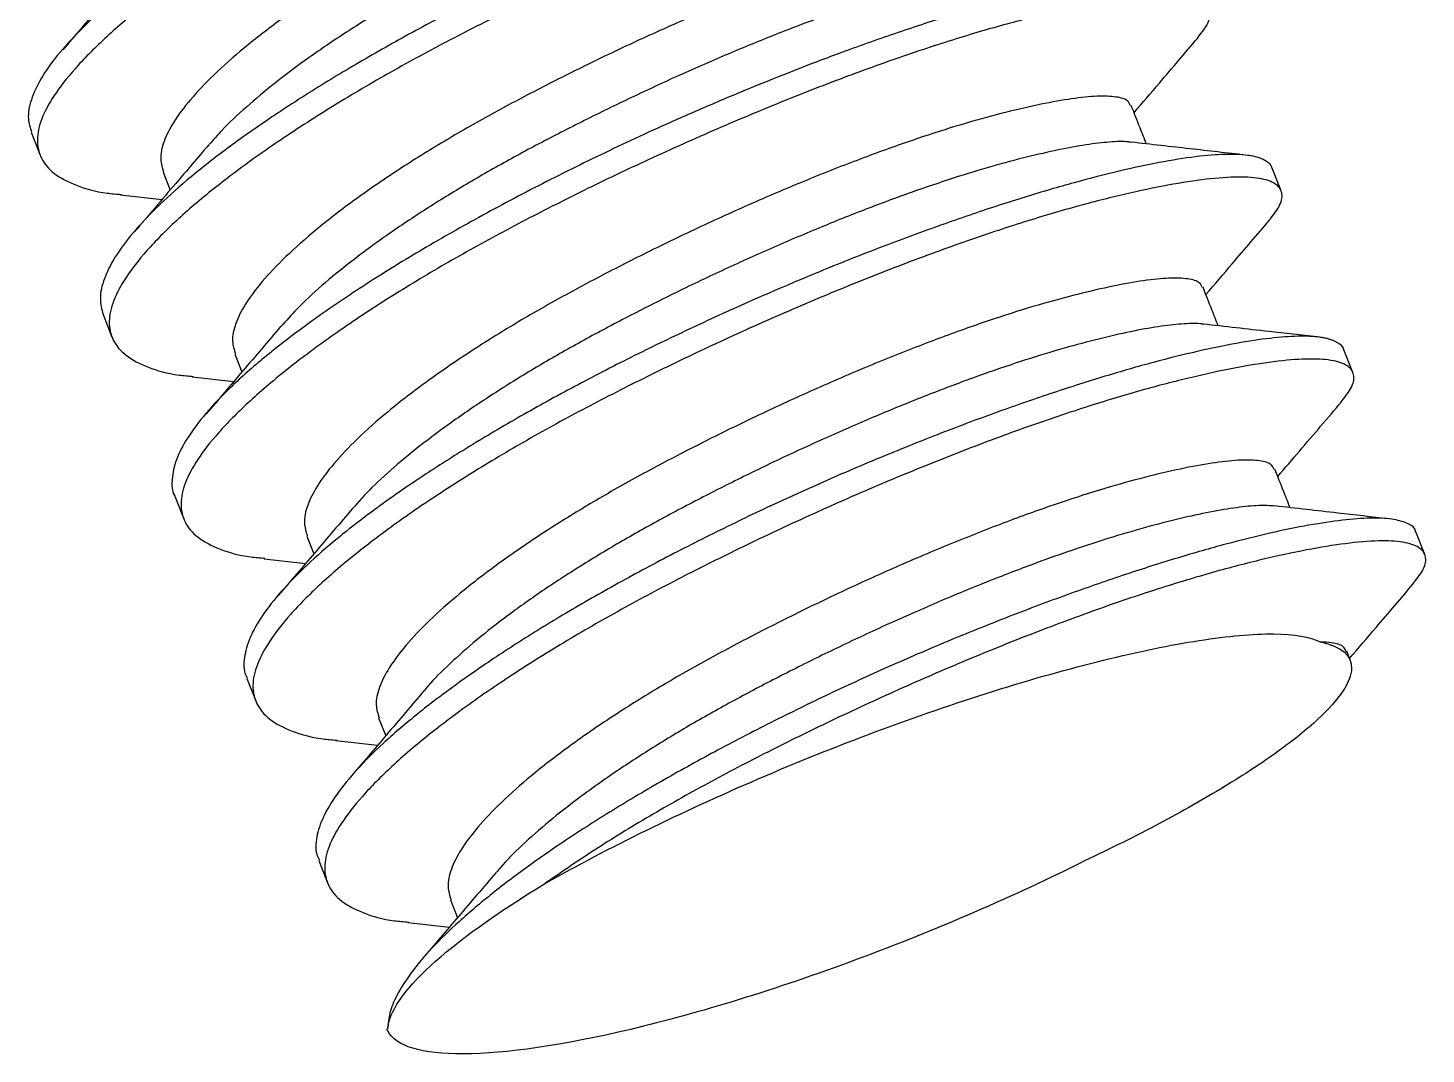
# Model space of a CAD drawing. Header units: millimetres. Extents: x 1580 to 3807, y -141 to 840.
# Drawn here: x 1908.311 to 1913.212, y 113.223 to 116.82 of the extents above; entities that cross this region are included whole.
import ezdxf

# ---------------------------------------------------------------- set-up
doc = ezdxf.new("R2010")
doc.units = ezdxf.units.MM

msp = doc.modelspace()

# ---------------------------------------------------------------- linework, layer by layer
at = {"color": 7, "linetype": 'Continuous', "lineweight": 25}
for p, q in [((1908.3217, 116.4543), (1908.3535, 116.3738)), ((1908.7845, 116.3139), (1908.8092, 116.2515)), ((1912.7034, 116.2492), (1912.672, 116.3286)), ((1908.6351, 116.2343), (1908.7806, 116.218)), ((1908.574, 115.8155), (1908.6053, 115.7362)), ((1909.0363, 115.6763), (1909.061, 115.6139)), ((1912.9552, 115.6116), (1912.9238, 115.6911)), ((1908.8866, 115.5968), (1909.0324, 115.5804)), ((1908.8256, 115.1784), (1908.8571, 115.0986)), ((1909.2882, 115.0387), (1909.3128, 114.9763)), ((1913.207, 114.974), (1913.1756, 115.0537)), ((1909.1382, 114.9592), (1909.2842, 114.9428)), ((1912.946, 114.6035), (1912.9334, 114.6354)), ((1909.0781, 114.5393), (1909.109, 114.461)), ((1909.54, 114.4011), (1909.5647, 114.3387)), ((1909.3899, 114.3216), (1909.536, 114.3052)), ((1909.3299, 113.9015), (1909.3608, 113.8234)), ((1909.7918, 113.7635), (1909.8165, 113.7011)), ((1909.6421, 113.684), (1909.7878, 113.6676))]:
    msp.add_line(p, q, dxfattribs=at)
for points, knots in [([(1911.9149, 118.2392), (1911.9113, 118.247), (1911.9029, 118.2651), (1911.8614, 118.282), (1911.7958, 118.2913), (1911.707, 118.2895), (1911.5973, 118.2767), (1911.4678, 118.253), (1911.3205, 118.2185), (1911.1573, 118.1737), (1910.9803, 118.1192), (1910.7918, 118.0554), (1910.5943, 117.9831), (1910.3904, 117.9031), (1910.1829, 117.8162), (1909.9745, 117.7234), (1909.768, 117.6257), (1909.566, 117.5243), (1909.3714, 117.4204), (1909.1866, 117.3151), (1909.0142, 117.2097), (1908.8563, 117.1053), (1908.7153, 117.0033), (1908.593, 116.9049), (1908.491, 116.811), (1908.4107, 116.7227), (1908.3528, 116.6408), (1908.319, 116.5666), (1908.3074, 116.5037), (1908.3185, 116.4701), (1908.3235, 116.455)], [0, 0, 0, 0, 0.027527, 0.063855, 0.100184, 0.136514, 0.172846, 0.20918, 0.245509, 0.281793, 0.318076, 0.354359, 0.39064, 0.426921, 0.463202, 0.499481, 0.53576, 0.572039, 0.608316, 0.644593, 0.68087, 0.717145, 0.753421, 0.789611, 0.825779, 0.861948, 0.898117, 0.934287, 0.970457, 1, 1, 1, 1]), ([(1911.9061, 118.0586), (1911.9188, 118.0746), (1911.9469, 118.11), (1911.9555, 118.152), (1911.9364, 118.1856), (1911.8847, 118.2057), (1911.802, 118.212), (1911.6911, 118.2042), (1911.5564, 118.1835), (1911.402, 118.151), (1911.2286, 118.1071), (1911.0355, 118.0496), (1910.8227, 117.9784), (1910.5944, 117.894), (1910.3574, 117.799), (1910.1179, 117.6957), (1909.8834, 117.5877), (1909.6587, 117.4777), (1909.4443, 117.3664), (1909.2396, 117.2514), (1909.045, 117.1325), (1908.8658, 117.0122), (1908.7074, 116.8937), (1908.5752, 116.7807), (1908.4718, 116.676), (1908.3988, 116.5822), (1908.3545, 116.4995), (1908.339, 116.4258), (1908.3532, 116.3612), (1908.3983, 116.3071), (1908.4769, 116.2664), (1908.558, 116.2424), (1908.6214, 116.2374), (1908.6384, 116.236)], [0, 0, 0, 0, 0.027035, 0.060038, 0.093678, 0.127679, 0.161748, 0.195587, 0.228323, 0.260316, 0.291824, 0.32411, 0.357658, 0.391616, 0.425695, 0.459595, 0.493029, 0.525157, 0.556635, 0.588794, 0.62165, 0.655557, 0.689636, 0.723589, 0.757125, 0.789974, 0.82147, 0.853496, 0.886257, 0.919503, 0.953574, 0.98757, 1, 1, 1, 1]), ([(1911.6716, 117.8222), (1911.6692, 117.8283), (1911.6632, 117.8432), (1911.6241, 117.8544), (1911.5589, 117.8571), (1911.4698, 117.8482), (1911.3616, 117.8289), (1911.2374, 117.8003), (1911.0977, 117.7626), (1910.9421, 117.7136), (1910.7706, 117.6533), (1910.5866, 117.5823), (1910.3956, 117.5026), (1910.2025, 117.4163), (1910.0134, 117.3263), (1909.8322, 117.2348), (1909.6592, 117.1424), (1909.4942, 117.0468), (1909.3375, 116.948), (1909.1932, 116.8479), (1909.0659, 116.7492), (1908.9598, 116.655), (1908.877, 116.5676), (1908.8186, 116.4891), (1908.7841, 116.4201), (1908.7713, 116.3611), (1908.7816, 116.3292), (1908.7863, 116.3146)], [0, 0, 0, 0, 0.028497, 0.070482, 0.112551, 0.154335, 0.194755, 0.234256, 0.273154, 0.313018, 0.354441, 0.396373, 0.438454, 0.480314, 0.521597, 0.561263, 0.600126, 0.639831, 0.6804, 0.722269, 0.76435, 0.806275, 0.847684, 0.888241, 0.927126, 0.966667, 1, 1, 1, 1]), ([(1911.6723, 117.6934), (1911.6642, 117.6945), (1911.6402, 117.6979), (1911.5796, 117.694), (1911.4935, 117.6824), (1911.3917, 117.6622), (1911.2773, 117.6349), (1911.1506, 117.6), (1911.0116, 117.5562), (1910.8607, 117.5036), (1910.7002, 117.4428), (1910.5333, 117.3749), (1910.3632, 117.3011), (1910.1935, 117.2231), (1910.0274, 117.1425), (1909.8673, 117.0607), (1909.7131, 116.9777), (1909.5652, 116.892), (1909.4243, 116.8039), (1909.2936, 116.7151), (1909.1757, 116.6271), (1909.0741, 116.5422), (1908.9964, 116.4694), (1908.9607, 116.4276), (1908.9464, 116.4107)], [0, 0, 0, 0, 0.024332, 0.072398, 0.12, 0.166833, 0.212622, 0.258041, 0.304551, 0.351926, 0.399871, 0.448067, 0.496184, 0.543898, 0.5909, 0.636907, 0.682217, 0.728532, 0.775765, 0.823626, 0.871799, 0.919957, 0.967772, 1, 1, 1, 1]), ([(1912.166, 117.6015), (1912.1637, 117.6081), (1912.1575, 117.6254), (1912.12, 117.6426), (1912.0559, 117.6534), (1911.966, 117.6524), (1911.8545, 117.6401), (1911.7254, 117.6172), (1911.5818, 117.5844), (1911.4433, 117.5473), (1911.316, 117.5096), (1911.2003, 117.473), (1911.0566, 117.4247), (1910.8821, 117.362), (1910.679, 117.2834), (1910.4718, 117.1977), (1910.2632, 117.1059), (1910.056, 117.0089), (1909.8529, 116.908), (1909.6567, 116.8042), (1909.4699, 116.6987), (1909.2951, 116.5928), (1909.1345, 116.4877), (1908.9904, 116.3847), (1908.8646, 116.2848), (1908.7588, 116.1893), (1908.6745, 116.0992), (1908.6127, 116.0155), (1908.5749, 115.9395), (1908.5595, 115.8716), (1908.5694, 115.8341), (1908.5743, 115.8157)], [0, 0, 0, 0, 0.022525, 0.058844, 0.096167, 0.134243, 0.171476, 0.207865, 0.243411, 0.278114, 0.300786, 0.323416, 0.347626, 0.383929, 0.420232, 0.456535, 0.492838, 0.529141, 0.565444, 0.601748, 0.638051, 0.674354, 0.710657, 0.74696, 0.783263, 0.819566, 0.855869, 0.892172, 0.928475, 0.964778, 1, 1, 1, 1]), ([(1912.1582, 117.4214), (1912.1708, 117.4373), (1912.1988, 117.4726), (1912.2073, 117.5144), (1912.1882, 117.548), (1912.1365, 117.5681), (1912.0538, 117.5744), (1911.9429, 117.5666), (1911.8082, 117.5459), (1911.6538, 117.5134), (1911.4804, 117.4695), (1911.2873, 117.412), (1911.0745, 117.3408), (1910.8462, 117.2564), (1910.6093, 117.1614), (1910.3698, 117.0581), (1910.1352, 116.9501), (1909.9105, 116.8401), (1909.6961, 116.7288), (1909.4914, 116.6138), (1909.2968, 116.4949), (1909.1176, 116.3746), (1908.9592, 116.2561), (1908.827, 116.1431), (1908.7236, 116.0384), (1908.6506, 115.9446), (1908.6064, 115.8619), (1908.5908, 115.7882), (1908.6051, 115.7236), (1908.6501, 115.6695), (1908.7287, 115.6288), (1908.8098, 115.6049), (1908.8731, 115.5998), (1908.89, 115.5984)], [0, 0, 0, 0, 0.0267769, 0.059791, 0.093442, 0.1274544, 0.1615347, 0.1953853, 0.2281325, 0.2601365, 0.2916548, 0.3239524, 0.3575109, 0.391481, 0.4255709, 0.4594829, 0.4929284, 0.5250667, 0.5565555, 0.5887258, 0.6215926, 0.6555112, 0.6896017, 0.7235662, 0.7571133, 0.7899731, 0.8214798, 0.8535171, 0.8862886, 0.9195468, 0.9536287, 0.9876366, 1, 1, 1, 1]), ([(1911.9234, 117.1846), (1911.921, 117.1907), (1911.915, 117.2056), (1911.8759, 117.2168), (1911.8107, 117.2195), (1911.7216, 117.2106), (1911.6134, 117.1913), (1911.4892, 117.1627), (1911.3495, 117.125), (1911.1939, 117.076), (1911.0225, 117.0157), (1910.8385, 116.9447), (1910.6474, 116.865), (1910.4543, 116.7787), (1910.2652, 116.6887), (1910.084, 116.5972), (1909.911, 116.5048), (1909.7461, 116.4093), (1909.5893, 116.3104), (1909.445, 116.2103), (1909.3177, 116.1116), (1909.2116, 116.0174), (1909.1288, 115.93), (1909.0704, 115.8515), (1909.036, 115.7825), (1909.0231, 115.7235), (1909.0334, 115.6916), (1909.0381, 115.677)], [0, 0, 0, 0, 0.028497, 0.070482, 0.112551, 0.154335, 0.194755, 0.234256, 0.273154, 0.313018, 0.354441, 0.396373, 0.438454, 0.480314, 0.521597, 0.561263, 0.600125, 0.639831, 0.6804, 0.722268, 0.76435, 0.806275, 0.847684, 0.888241, 0.927126, 0.966667, 1, 1, 1, 1]), ([(1908.6927, 117.0478), (1908.6487, 116.9962), (1908.5627, 116.8953), (1908.4756, 116.7932), (1908.4329, 116.7433)], [0, 0, 0, 0, 0.5108705, 1, 1, 1, 1]), ([(1911.9246, 117.0558), (1911.9189, 117.0568), (1911.898, 117.0603), (1911.8419, 117.0573), (1911.7583, 117.0469), (1911.6583, 117.0279), (1911.5457, 117.0015), (1911.4205, 116.9677), (1911.2833, 116.9251), (1911.1339, 116.8737), (1910.9746, 116.814), (1910.8083, 116.747), (1910.6385, 116.674), (1910.4685, 116.5964), (1910.3017, 116.5161), (1910.1408, 116.4344), (1909.9858, 116.3517), (1909.837, 116.2664), (1909.695, 116.1785), (1909.5627, 116.0897), (1909.4429, 116.0015), (1909.3389, 115.916), (1909.2554, 115.839), (1909.2154, 115.7933), (1909.1975, 115.7728)], [0, 0, 0, 0, 0.01803, 0.066114, 0.113778, 0.160715, 0.206644, 0.251956, 0.298306, 0.345559, 0.393424, 0.441584, 0.489712, 0.53748, 0.584577, 0.630717, 0.675984, 0.722132, 0.769236, 0.817008, 0.865137, 0.913297, 0.961158, 1, 1, 1, 1]), ([(1912.4174, 116.9644), (1912.416, 116.9697), (1912.4118, 116.986), (1912.3787, 117.0027), (1912.3202, 117.0146), (1912.2377, 117.0154), (1912.134, 117.0057), (1912.0101, 116.9853), (1911.8679, 116.9543), (1911.709, 116.9129), (1911.5357, 116.8617), (1911.3503, 116.8009), (1911.1942, 116.7453), (1911.0624, 116.6958), (1910.9477, 116.6512), (1910.8099, 116.5953), (1910.6618, 116.5324), (1910.4825, 116.4528), (1910.274, 116.3548), (1910.0422, 116.2379), (1909.8235, 116.1194), (1909.6211, 116.0012), (1909.4377, 115.8849), (1909.2757, 115.7722), (1909.1366, 115.6644), (1909.0218, 115.5629), (1908.9319, 115.4687), (1908.8673, 115.3827), (1908.8271, 115.3052), (1908.8141, 115.2382), (1908.8146, 115.1962), (1908.8257, 115.1792), (1908.8261, 115.1786)], [0, 0, 0, 0, 0.0175763, 0.0538804, 0.0901671, 0.1264106, 0.162654, 0.1988974, 0.2351407, 0.2713839, 0.3076271, 0.3438702, 0.3801132, 0.3946169, 0.4155326, 0.4415781, 0.4674207, 0.4930604, 0.5353224, 0.5770214, 0.6181575, 0.6587307, 0.6987408, 0.7381878, 0.7770718, 0.8153927, 0.8531504, 0.8903449, 0.9269763, 0.9630444, 0.9985492, 1, 1, 1, 1]), ([(1912.4095, 116.783), (1912.4222, 116.7991), (1912.4505, 116.8347), (1912.4591, 116.8768), (1912.4401, 116.9104), (1912.3883, 116.9305), (1912.3056, 116.9368), (1912.1947, 116.929), (1912.06, 116.9083), (1911.9057, 116.8758), (1911.7322, 116.8319), (1911.5391, 116.7745), (1911.3264, 116.7032), (1911.0981, 116.6188), (1910.8611, 116.5238), (1910.6216, 116.4205), (1910.387, 116.3126), (1910.1624, 116.2025), (1909.9479, 116.0912), (1909.7433, 115.9762), (1909.5486, 115.8573), (1909.3694, 115.737), (1909.211, 115.6185), (1909.0788, 115.5055), (1908.9754, 115.4008), (1908.9024, 115.307), (1908.8582, 115.2243), (1908.8426, 115.1506), (1908.8569, 115.0861), (1908.9019, 115.0319), (1908.9805, 114.9912), (1909.0615, 114.9673), (1909.1247, 114.9622), (1909.1415, 114.9609)], [0, 0, 0, 0, 0.027248, 0.060248, 0.093885, 0.127883, 0.161949, 0.195786, 0.228519, 0.26051, 0.292015, 0.324299, 0.357843, 0.391799, 0.425875, 0.459773, 0.493204, 0.525329, 0.556805, 0.588962, 0.621815, 0.655719, 0.689795, 0.723746, 0.757279, 0.790125, 0.821618, 0.853642, 0.8864, 0.919644, 0.953712, 0.987706, 1, 1, 1, 1]), ([(1912.1881, 116.5225), (1912.218, 116.5575), (1912.2964, 116.6495), (1912.3672, 116.7323), (1912.411, 116.7835)], [0, 0, 0, 0, 0.381093, 1, 1, 1, 1]), ([(1912.1752, 116.547), (1912.1728, 116.5531), (1912.1668, 116.568), (1912.1277, 116.5792), (1912.0625, 116.5819), (1911.9735, 116.573), (1911.8653, 116.5537), (1911.7411, 116.5251), (1911.6013, 116.4874), (1911.4457, 116.4384), (1911.2743, 116.3781), (1911.0903, 116.3071), (1910.8992, 116.2274), (1910.7061, 116.1411), (1910.517, 116.0511), (1910.3358, 115.9596), (1910.1628, 115.8672), (1909.9979, 115.7717), (1909.8411, 115.6728), (1909.6969, 115.5727), (1909.5696, 115.474), (1909.4634, 115.3798), (1909.3806, 115.2924), (1909.3223, 115.2139), (1909.2878, 115.1449), (1909.2749, 115.0859), (1909.2852, 115.054), (1909.29, 115.0394)], [0, 0, 0, 0, 0.028497, 0.070482, 0.112551, 0.154335, 0.194755, 0.234255, 0.273154, 0.313018, 0.354441, 0.396373, 0.438454, 0.480314, 0.521597, 0.561263, 0.600125, 0.639831, 0.6804, 0.722268, 0.76435, 0.806275, 0.847684, 0.888241, 0.927126, 0.966667, 1, 1, 1, 1]), ([(1912.2312, 116.4133), (1912.2238, 116.4321), (1912.2056, 116.4782), (1912.1882, 116.5222), (1912.1779, 116.5482)], [0, 0, 0, 0, 0.407742, 1, 1, 1, 1]), ([(1908.9445, 116.4103), (1908.9059, 116.3649), (1908.8193, 116.2632), (1908.7322, 116.1613), (1908.684, 116.1048)], [0, 0, 0, 0, 0.445909, 1, 1, 1, 1]), ([(1912.1775, 116.4183), (1912.1739, 116.4191), (1912.1557, 116.4227), (1912.1038, 116.4204), (1912.0228, 116.4114), (1911.9246, 116.3933), (1911.8137, 116.3679), (1911.6903, 116.3353), (1911.5548, 116.2939), (1911.4069, 116.2437), (1911.2488, 116.1851), (1911.0833, 116.119), (1910.9138, 116.0467), (1910.7436, 115.9697), (1910.5762, 115.8897), (1910.4145, 115.8081), (1910.2586, 115.7256), (1910.1089, 115.6407), (1909.9659, 115.5531), (1909.832, 115.4643), (1909.7104, 115.376), (1909.604, 115.29), (1909.5144, 115.2087), (1909.47, 115.1591), (1909.4483, 115.1349)], [0, 0, 0, 0, 0.011921, 0.060012, 0.107728, 0.154757, 0.200815, 0.246062, 0.292242, 0.339362, 0.387136, 0.435249, 0.483375, 0.531186, 0.578368, 0.624631, 0.669896, 0.715867, 0.762831, 0.810504, 0.858577, 0.906726, 0.954622, 1, 1, 1, 1]), ([(1912.579, 116.374), (1912.514, 116.3813), (1912.3818, 116.3962), (1912.2476, 116.4114), (1912.1794, 116.4192)], [0, 0, 0, 0, 0.491221, 1, 1, 1, 1]), ([(1912.6713, 116.3283), (1912.6713, 116.3292), (1912.6707, 116.3392), (1912.6551, 116.3512), (1912.6298, 116.3643), (1912.6066, 116.3699), (1912.593, 116.3721), (1912.5895, 116.3727), (1912.588, 116.3729), (1912.5876, 116.3729), (1912.5875, 116.3729), (1912.5874, 116.3729), (1912.5874, 116.3729), (1912.5649, 116.376), (1912.5113, 116.3783), (1912.4067, 116.3699), (1912.2813, 116.35), (1912.1383, 116.3194), (1911.9807, 116.2789), (1911.8082, 116.2284), (1911.6232, 116.1683), (1911.4282, 116.0994), (1911.2257, 116.0224), (1911.0184, 115.9382), (1910.8095, 115.8477), (1910.6019, 115.7522), (1910.3983, 115.6526), (1910.2011, 115.55), (1910.0128, 115.4455), (1909.8358, 115.3402), (1909.6725, 115.2354), (1909.5251, 115.1322), (1909.3955, 115.032), (1909.2854, 114.9357), (1909.1963, 114.8445), (1909.1295, 114.7595), (1909.0853, 114.6812), (1909.067, 114.6117), (1909.0656, 114.5645), (1909.0779, 114.5438), (1909.0801, 114.5401)], [0, 0, 0, 0, 0.002499, 0.031206, 0.054839, 0.073399, 0.077246, 0.079051, 0.079489, 0.079707, 0.079734, 0.079748, 0.079749, 0.079753, 0.117976, 0.156198, 0.194419, 0.230821, 0.267222, 0.303622, 0.340022, 0.376421, 0.412819, 0.449216, 0.485612, 0.521838, 0.557992, 0.594146, 0.630301, 0.666457, 0.702613, 0.738769, 0.774926, 0.811084, 0.847242, 0.883401, 0.919586, 0.955849, 0.992111, 1, 1, 1, 1]), ([(1912.6609, 116.145), (1912.6739, 116.1612), (1912.7023, 116.197), (1912.711, 116.2392), (1912.6919, 116.2728), (1912.6401, 116.2929), (1912.5574, 116.2992), (1912.4466, 116.2914), (1912.3118, 116.2707), (1912.1575, 116.2382), (1911.984, 116.1943), (1911.7909, 116.1369), (1911.5782, 116.0656), (1911.3499, 115.9812), (1911.1129, 115.8862), (1910.8734, 115.7829), (1910.6389, 115.675), (1910.4142, 115.5649), (1910.1997, 115.4536), (1909.9951, 115.3386), (1909.8005, 115.2197), (1909.6212, 115.0994), (1909.4629, 114.9809), (1909.3306, 114.8679), (1909.2272, 114.7632), (1909.1542, 114.6694), (1909.11, 114.5867), (1909.0944, 114.513), (1909.1087, 114.4485), (1909.1537, 114.3943), (1909.2323, 114.3536), (1909.3133, 114.3297), (1909.3765, 114.3246), (1909.3932, 114.3233)], [0, 0, 0, 0, 0.027508, 0.060501, 0.09413, 0.12812, 0.162179, 0.196007, 0.228734, 0.260717, 0.292215, 0.324491, 0.358028, 0.391976, 0.426044, 0.459935, 0.493358, 0.525476, 0.556944, 0.589094, 0.621939, 0.655836, 0.689905, 0.723847, 0.757373, 0.790211, 0.821698, 0.853714, 0.886465, 0.919701, 0.953761, 0.987747, 1, 1, 1, 1]), ([(1912.4399, 115.8849), (1912.4707, 115.921), (1912.5453, 116.0084), (1912.6191, 116.0948), (1912.6624, 116.1455)], [0, 0, 0, 0, 0.4129252, 1, 1, 1, 1]), ([(1912.427, 115.9094), (1912.4246, 115.9155), (1912.4187, 115.9304), (1912.3796, 115.9416), (1912.3143, 115.9443), (1912.2253, 115.9354), (1912.1171, 115.9161), (1911.9929, 115.8875), (1911.8531, 115.8498), (1911.6975, 115.8008), (1911.5261, 115.7405), (1911.3421, 115.6695), (1911.1511, 115.5898), (1910.958, 115.5035), (1910.7688, 115.4135), (1910.5876, 115.322), (1910.4147, 115.2296), (1910.2497, 115.1341), (1910.0929, 115.0352), (1909.9487, 114.9351), (1909.8214, 114.8364), (1909.7152, 114.7422), (1909.6324, 114.6548), (1909.5741, 114.5763), (1909.5396, 114.5073), (1909.5267, 114.4483), (1909.537, 114.4164), (1909.5418, 114.4018)], [0, 0, 0, 0, 0.0284969, 0.0704818, 0.1125506, 0.154335, 0.1947554, 0.2342554, 0.2731543, 0.3130178, 0.3544405, 0.3963728, 0.4384536, 0.480314, 0.5215967, 0.561263, 0.6001254, 0.6398313, 0.6803997, 0.7222684, 0.7643499, 0.8062753, 0.8476838, 0.8882411, 0.9271257, 0.966667, 1, 1, 1, 1]), ([(1912.483, 115.7757), (1912.4756, 115.7945), (1912.4574, 115.8407), (1912.44, 115.8846), (1912.4298, 115.9106)], [0, 0, 0, 0, 0.407633, 1, 1, 1, 1]), ([(1909.1963, 115.7726), (1909.1524, 115.7211), (1909.066, 115.6198), (1908.9785, 115.5172), (1908.9355, 115.4669)], [0, 0, 0, 0, 0.5087784, 1, 1, 1, 1]), ([(1912.4299, 115.7812), (1912.4285, 115.7815), (1912.4131, 115.785), (1912.3654, 115.7834), (1912.287, 115.7756), (1912.1907, 115.7587), (1912.0816, 115.7342), (1911.9598, 115.7027), (1911.826, 115.6626), (1911.6798, 115.6136), (1911.5229, 115.5561), (1911.3583, 115.4909), (1911.1891, 115.4194), (1911.0188, 115.3429), (1910.8508, 115.2632), (1910.6882, 115.1818), (1910.5315, 115.0995), (1910.381, 115.0149), (1910.2369, 114.9277), (1910.1016, 114.839), (1909.9782, 114.7505), (1909.869, 114.6639), (1909.7784, 114.5816), (1909.7225, 114.526), (1909.7023, 114.4998), (1909.7006, 114.4975)], [0, 0, 0, 0, 0.005036, 0.053167, 0.100967, 0.148121, 0.194341, 0.239605, 0.285647, 0.332668, 0.380382, 0.428482, 0.476639, 0.524526, 0.571826, 0.618244, 0.663588, 0.709416, 0.756272, 0.803878, 0.851929, 0.900101, 0.948064, 0.995498, 1, 1, 1, 1]), ([(1912.8305, 115.7364), (1912.7738, 115.7428), (1912.6412, 115.7577), (1912.5075, 115.7729), (1912.431, 115.7816)], [0, 0, 0, 0, 0.427419, 1, 1, 1, 1]), ([(1912.9235, 115.691), (1912.9235, 115.6913), (1912.9233, 115.7027), (1912.9098, 115.7115), (1912.8931, 115.721), (1912.8836, 115.725), (1912.8734, 115.7284), (1912.8625, 115.7313), (1912.851, 115.7336), (1912.822, 115.7381), (1912.7664, 115.7406), (1912.6686, 115.7334), (1912.5501, 115.7157), (1912.4126, 115.6874), (1912.258, 115.6488), (1912.0883, 115.6002), (1911.9057, 115.5421), (1911.7127, 115.4752), (1911.5119, 115.4002), (1911.3061, 115.3178), (1911.098, 115.2288), (1910.8902, 115.1341), (1910.6855, 115.0349), (1910.4865, 114.9322), (1910.296, 114.8272), (1910.1164, 114.7212), (1909.9502, 114.6153), (1909.7996, 114.5109), (1909.6667, 114.4092), (1909.5533, 114.3116), (1909.4607, 114.2191), (1909.3903, 114.1329), (1909.3426, 114.0536), (1909.3202, 113.983), (1909.3169, 113.9324), (1909.3294, 113.9089), (1909.3327, 113.9027)], [0, 0, 0, 0, 0.001082, 0.03447, 0.042651, 0.050597, 0.058308, 0.065783, 0.073022, 0.080176, 0.11645, 0.152723, 0.188994, 0.225264, 0.261533, 0.297801, 0.334068, 0.370333, 0.406597, 0.442804, 0.479019, 0.515249, 0.551495, 0.587757, 0.624034, 0.660327, 0.696635, 0.732959, 0.769241, 0.805509, 0.841776, 0.878041, 0.914305, 0.950568, 0.98683, 1, 1, 1, 1]), ([(1912.9137, 115.5087), (1912.9262, 115.5245), (1912.9543, 115.5598), (1912.9627, 115.6016), (1912.9437, 115.6352), (1912.8919, 115.6553), (1912.8093, 115.6616), (1912.6984, 115.6538), (1912.5636, 115.6331), (1912.4093, 115.6006), (1912.2358, 115.5567), (1912.0428, 115.4993), (1911.83, 115.428), (1911.6017, 115.3436), (1911.3647, 115.2486), (1911.1252, 115.1453), (1910.8907, 115.0374), (1910.666, 114.9273), (1910.4515, 114.816), (1910.2469, 114.701), (1910.0523, 114.5821), (1909.873, 114.4619), (1909.7147, 114.3433), (1909.5824, 114.2303), (1909.479, 114.1256), (1909.4061, 114.0318), (1909.3618, 113.9491), (1909.3462, 113.8754), (1909.3605, 113.8109), (1909.4056, 113.7567), (1909.4842, 113.716), (1909.5652, 113.6921), (1909.6285, 113.687), (1909.6454, 113.6856)], [0, 0, 0, 0, 0.0267746, 0.0597889, 0.0934401, 0.1274528, 0.1615333, 0.1953841, 0.2281316, 0.2601358, 0.2916543, 0.3239521, 0.3575109, 0.3914812, 0.4255713, 0.4594836, 0.4929293, 0.5250678, 0.5565568, 0.5887273, 0.6215944, 0.6555132, 0.6896039, 0.7235686, 0.757116, 0.789976, 0.821483, 0.8535205, 0.8862922, 0.9195506, 0.9536327, 0.9876409, 1, 1, 1, 1]), ([(1912.6917, 115.2473), (1912.7174, 115.2773), (1912.7921, 115.3649), (1912.8665, 115.452), (1912.9154, 115.5092)], [0, 0, 0, 0, 0.342975, 1, 1, 1, 1]), ([(1912.6788, 115.2718), (1912.6764, 115.2779), (1912.6705, 115.2928), (1912.6314, 115.304), (1912.5661, 115.3067), (1912.4771, 115.2978), (1912.3689, 115.2785), (1912.2447, 115.2499), (1912.1049, 115.2122), (1911.9494, 115.1632), (1911.7779, 115.1029), (1911.5939, 115.0319), (1911.4029, 114.9522), (1911.2098, 114.8659), (1911.0207, 114.7759), (1910.8395, 114.6844), (1910.6665, 114.592), (1910.5015, 114.4965), (1910.3447, 114.3976), (1910.2005, 114.2975), (1910.0732, 114.1988), (1909.967, 114.1046), (1909.8843, 114.0172), (1909.8259, 113.9387), (1909.7914, 113.8697), (1909.7785, 113.8107), (1909.7889, 113.7788), (1909.7936, 113.7642)], [0, 0, 0, 0, 0.028497, 0.070482, 0.112551, 0.154335, 0.194755, 0.234255, 0.273154, 0.313018, 0.35444, 0.396373, 0.438454, 0.480314, 0.521597, 0.561263, 0.600125, 0.639831, 0.6804, 0.722268, 0.76435, 0.806275, 0.847684, 0.888241, 0.927126, 0.966667, 1, 1, 1, 1]), ([(1912.7349, 115.1381), (1912.7274, 115.1569), (1912.7091, 115.2032), (1912.6918, 115.247), (1912.6816, 115.273)], [0, 0, 0, 0, 0.40755, 1, 1, 1, 1]), ([(1909.4482, 115.135), (1909.4042, 115.0835), (1909.3181, 114.9824), (1909.2308, 114.8801), (1909.188, 114.83)], [0, 0, 0, 0, 0.510119, 1, 1, 1, 1]), ([(1912.6813, 115.1439), (1912.6637, 115.145), (1912.6277, 115.1471), (1912.5502, 115.1394), (1912.4567, 115.1239), (1912.3492, 115.1004), (1912.2291, 115.0699), (1912.097, 115.031), (1911.9524, 114.9832), (1911.7968, 114.9269), (1911.6331, 114.8627), (1911.4643, 114.792), (1911.294, 114.7161), (1911.1255, 114.6367), (1910.962, 114.5555), (1910.8046, 114.4733), (1910.6531, 114.3892), (1910.5081, 114.3022), (1910.3714, 114.2136), (1910.2462, 114.125), (1910.1349, 114.038), (1910.0416, 113.9551), (1909.9811, 113.8955), (1909.9577, 113.8658), (1909.9533, 113.8603)], [0, 0, 0, 0, 0.04573, 0.09364, 0.140946, 0.187355, 0.232712, 0.278643, 0.325589, 0.373272, 0.421383, 0.469598, 0.517587, 0.565031, 0.611631, 0.657132, 0.702842, 0.749617, 0.797183, 0.845237, 0.893457, 0.941514, 0.989085, 1, 1, 1, 1]), ([(1913.0802, 115.0991), (1913.0208, 115.1057), (1912.8883, 115.1207), (1912.7553, 115.1358), (1912.6818, 115.1441)], [0, 0, 0, 0, 0.44787, 1, 1, 1, 1]), ([(1913.1746, 115.0534), (1913.1746, 115.0544), (1913.1741, 115.0671), (1913.1507, 115.0825), (1913.103, 115.0985), (1913.0298, 115.1031), (1912.9351, 115.0974), (1912.8193, 115.0811), (1912.6844, 115.0543), (1912.532, 115.0171), (1912.3642, 114.9699), (1912.1833, 114.9131), (1911.9916, 114.8473), (1911.7918, 114.7734), (1911.5865, 114.692), (1911.3786, 114.6038), (1911.1706, 114.5099), (1910.9653, 114.4112), (1910.7654, 114.3089), (1910.5735, 114.2042), (1910.3922, 114.0982), (1910.224, 113.9923), (1910.0711, 113.8876), (1909.9358, 113.7854), (1909.8195, 113.6871), (1909.724, 113.5939), (1909.6503, 113.5067), (1909.6029, 113.4311), (1909.5762, 113.366), (1909.5736, 113.3304), (1909.5723, 113.3126)], [0, 0, 0, 0, 0.003171, 0.040402, 0.077571, 0.114944, 0.152351, 0.189756, 0.227161, 0.264563, 0.301965, 0.339366, 0.376765, 0.414163, 0.451509, 0.488855, 0.526217, 0.563596, 0.600991, 0.638403, 0.675832, 0.713277, 0.75074, 0.788169, 0.825573, 0.862976, 0.900378, 0.937779, 0.96889, 1, 1, 1, 1]), ([(1913.1652, 114.8706), (1913.1779, 114.8866), (1913.206, 114.922), (1913.2146, 114.964), (1913.1955, 114.9976), (1913.1438, 115.0177), (1913.0611, 115.024), (1912.9502, 115.0162), (1912.8155, 114.9955), (1912.6611, 114.963), (1912.4877, 114.9191), (1912.2946, 114.8617), (1912.0818, 114.7904), (1911.8535, 114.706), (1911.6165, 114.611), (1911.377, 114.5078), (1911.1425, 114.3998), (1910.9178, 114.2897), (1910.7033, 114.1784), (1910.499, 114.0635), (1910.3015, 113.9434), (1910.1848, 113.8633), (1910.1249, 113.8221)], [0, 0, 0, 0, 0.0411946, 0.0914757, 0.1427267, 0.1945283, 0.2464331, 0.2979882, 0.3478628, 0.3966055, 0.4446084, 0.4937981, 0.5449084, 0.5966454, 0.648565, 0.7002136, 0.7511516, 0.8000988, 0.8480568, 0.8970527, 0.9471094, 1, 1, 1, 1]), ([(1912.9436, 114.6097), (1912.9746, 114.646), (1913.0495, 114.7338), (1913.1235, 114.8204), (1913.1668, 114.8712)], [0, 0, 0, 0, 0.414644, 1, 1, 1, 1]), ([(1910.1275, 113.8233), (1910.2368, 113.8849), (1910.3537, 113.9461), (1910.6025, 114.0681), (1910.7358, 114.1294), (1911.14, 114.3037), (1911.427, 114.4109), (1911.8288, 114.537), (1911.9603, 114.5741), (1912.2021, 114.6336), (1912.3155, 114.6569), (1912.5178, 114.6884), (1912.6053, 114.6965), (1912.7493, 114.695), (1912.8046, 114.6856), (1912.8407, 114.6676)], [0, 0, 0, 0, 0.125, 0.125, 0.25, 0.25, 0.5, 0.5, 0.625, 0.625, 0.75, 0.75, 0.875, 0.875, 1, 1, 1, 1]), ([(1912.8407, 114.6676), (1912.9152, 114.6528), (1912.9523, 114.6207), (1912.9492, 114.5284), (1912.9085, 114.4672), (1912.7943, 114.3611), (1912.7466, 114.3227), (1912.6365, 114.2434), (1912.574, 114.2023), (1912.4341, 114.1173), (1912.3567, 114.0735), (1912.1933, 113.9868), (1912.1066, 113.9435), (1912.0147, 113.9001)], [0, 0, 0, 0, 0.25, 0.25, 0.5, 0.5, 0.625, 0.625, 0.75, 0.75, 0.875, 0.875, 1, 1, 1, 1]), ([(1912.9331, 114.6303), (1912.9302, 114.6378), (1912.9239, 114.6542), (1912.8893, 114.6652), (1912.8543, 114.6669), (1912.8407, 114.6676)], [0, 0, 0, 0, 0.338814, 0.743407, 1, 1, 1, 1]), ([(1909.6999, 114.4974), (1909.656, 114.4458), (1909.5699, 114.3448), (1909.4826, 114.2426), (1909.4399, 114.1925)], [0, 0, 0, 0, 0.5103166, 1, 1, 1, 1]), ([(1912.0147, 113.9001), (1911.8919, 113.8382), (1911.7623, 113.7781), (1911.4912, 113.6609), (1911.3526, 113.6053), (1911.076, 113.5027), (1910.9365, 113.4552), (1910.6714, 113.3733), (1910.5423, 113.3378), (1910.1859, 113.2533), (1909.9847, 113.2244), (1909.7643, 113.2232), (1909.7039, 113.23), (1909.6152, 113.2571), (1909.5858, 113.2773), (1909.5721, 113.3044)], [0, 0, 0, 0, 0.125, 0.125, 0.25, 0.25, 0.375, 0.375, 0.5, 0.5, 0.75, 0.75, 0.875, 0.875, 1, 1, 1, 1]), ([(1909.9518, 113.8599), (1909.9079, 113.8084), (1909.8219, 113.7074), (1909.7347, 113.6053), (1909.692, 113.5553)], [0, 0, 0, 0, 0.510677, 1, 1, 1, 1]), ([(1909.5723, 113.3126), (1909.5761, 113.37), (1909.6271, 113.445), (1909.816, 113.6191), (1909.9538, 113.7181), (1910.125, 113.8219)], [0, 0, 0, 0, 0.5, 0.5, 1, 1, 1, 1])]:
    msp.add_open_spline(points, degree=3, knots=knots, dxfattribs=at)
msp.add_open_spline([(1909.5721, 113.3045), (1909.5709, 113.3067), (1909.5699, 113.309), (1909.569, 113.3113)], degree=3, dxfattribs=at)

doc.saveas('drawing.dxf')
